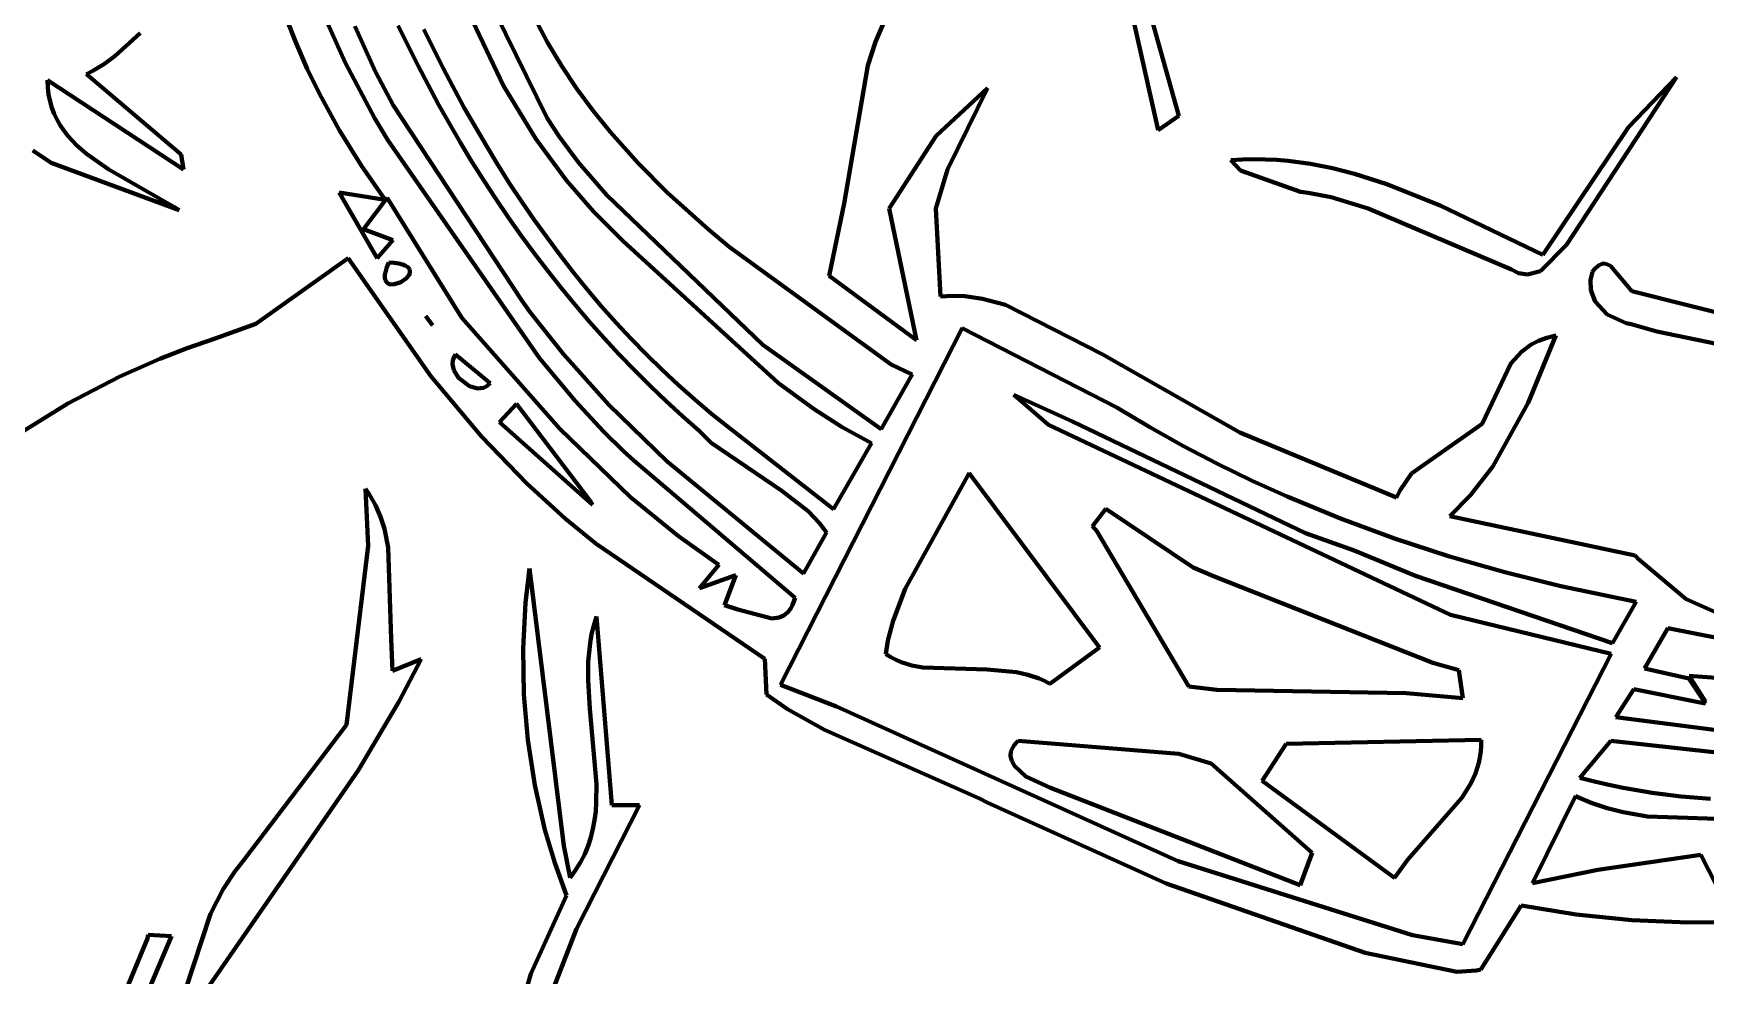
# Model space of a CAD drawing. Header units: millimetres. Extents: x 0 to 12.5, y 0 to 16.2.
# Drawn here: x 2.522 to 3.924, y 7.51 to 8.299 of the extents above; entities that cross this region are included whole.
import ezdxf

# ---------------------------------------------------------------- set-up
doc = ezdxf.new("R2010")
doc.units = ezdxf.units.MM
doc.layers.add('color#010101ff', color=7, linetype='CONTINUOUS', lineweight=100)
doc.layers.add('color#ffffffff', color=7, linetype='CONTINUOUS', lineweight=100)

msp = doc.modelspace()

# ---------------------------------------------------------------- linework, layer by layer
at = {"layer": 'color#010101ff'}
for p, q in [((3.2901, 8.4377), (3.2279, 8.2922)), ((3.4648, 8.2182), (3.4243, 8.398)), ((2.8793, 8.3773), (2.9528, 8.2281)), ((2.9162, 8.2554), (2.879, 8.3336)), ((3.4539, 8.331), (3.4823, 8.2302)), ((2.7338, 8.3127), (2.7423, 8.291)), ((2.7833, 8.2748), (2.7616, 8.3233)), ((2.9531, 8.2915), (2.9423, 8.3118)), ((2.5907, 8.2804), (2.6116, 8.2994)), ((2.7914, 8.3053), (2.8088, 8.267)), ((2.8442, 8.2725), (2.8278, 8.3057)), ((2.8494, 8.3025), (2.8659, 8.2695)), ((2.7423, 8.291), (2.7517, 8.2696)), ((2.9649, 8.2719), (2.9531, 8.2915)), ((3.2279, 8.2922), (3.2215, 8.2724)), ((2.5718, 8.2678), (2.5816, 8.2737)), ((2.5816, 8.2737), (2.5907, 8.2804)), ((2.7517, 8.2696), (2.7619, 8.2486)), ((2.8083, 8.228), (2.7833, 8.2748)), ((2.8617, 8.2397), (2.8442, 8.2725)), ((2.8659, 8.2695), (2.8833, 8.2369)), ((2.9777, 8.2529), (2.9649, 8.2719)), ((3.2215, 8.2724), (3.2017, 8.1568)), ((2.5342, 8.2539), (2.5339, 8.2601)), ((2.5339, 8.2601), (2.648, 8.1852)), ((2.5666, 8.2651), (2.5718, 8.2678)), ((2.6459, 8.1979), (2.5666, 8.2651)), ((2.8088, 8.267), (2.8237, 8.2391)), ((2.9433, 8.211), (2.9162, 8.2554)), ((3.8992, 8.2625), (3.8072, 8.1221)), ((3.859, 8.2207), (3.8992, 8.2625)), ((2.5349, 8.248), (2.5342, 8.2539)), ((2.5361, 8.2423), (2.5349, 8.248)), ((2.5376, 8.237), (2.5361, 8.2423)), ((2.7619, 8.2486), (2.7787, 8.2179)), ((2.9914, 8.2344), (2.9777, 8.2529)), ((3.2787, 8.2133), (3.3219, 8.2534)), ((3.3219, 8.2534), (3.2884, 8.1851)), ((2.5396, 8.2318), (2.5376, 8.237)), ((2.542, 8.2269), (2.5396, 8.2318)), ((2.5446, 8.2223), (2.542, 8.2269)), ((2.8192, 8.2098), (2.8083, 8.228)), ((2.8237, 8.2391), (2.9316, 8.0754)), ((2.8801, 8.2076), (2.8617, 8.2397)), ((2.8833, 8.2369), (2.9018, 8.2049)), ((2.9528, 8.2281), (2.9628, 8.2128)), ((3.0059, 8.2164), (2.9914, 8.2344)), ((3.4823, 8.2302), (3.4648, 8.2182)), ((2.5476, 8.2178), (2.5446, 8.2223)), ((2.5509, 8.2135), (2.5476, 8.2178)), ((2.5583, 8.2056), (2.5509, 8.2135)), ((2.7787, 8.2179), (2.7971, 8.1883)), ((3.0289, 8.1906), (3.0059, 8.2164)), ((3.2394, 8.1524), (3.2787, 8.2133)), ((3.7872, 8.1137), (3.859, 8.2207)), ((2.5216, 8.2012), (2.5369, 8.1908)), ((2.5667, 8.1983), (2.5583, 8.2056)), ((2.9463, 8.0272), (2.8192, 8.2098)), ((2.8897, 8.1917), (2.8801, 8.2076)), ((2.9018, 8.2049), (2.9114, 8.1892)), ((2.9689, 8.1761), (2.9433, 8.211)), ((2.9628, 8.2128), (2.9791, 8.191)), ((2.5369, 8.1908), (2.6443, 8.1511)), ((2.5853, 8.1852), (2.5667, 8.1983)), ((2.6398, 8.154), (2.5853, 8.1852)), ((2.648, 8.1852), (2.6459, 8.1979)), ((2.7971, 8.1883), (2.817, 8.1598)), ((2.8996, 8.1761), (2.8897, 8.1917)), ((2.9114, 8.1892), (2.9213, 8.1736)), ((2.9791, 8.191), (3.0027, 8.1637)), ((3.0534, 8.166), (3.0289, 8.1906)), ((3.2884, 8.1851), (3.2784, 8.1526)), ((3.5258, 8.193), (3.5355, 8.1936)), ((3.5338, 8.1845), (3.5258, 8.193)), ((3.5355, 8.1936), (3.5452, 8.1939)), ((3.5452, 8.1939), (3.5547, 8.1937)), ((3.5547, 8.1937), (3.5643, 8.1933)), ((3.5643, 8.1933), (3.5737, 8.1925)), ((3.5737, 8.1925), (3.5925, 8.1899)), ((3.5925, 8.1899), (3.6111, 8.1863)), ((3.6111, 8.1863), (3.6294, 8.1816)), ((2.9097, 8.1606), (2.8996, 8.1761)), ((2.9213, 8.1736), (2.9314, 8.1582)), ((2.9915, 8.1499), (2.9689, 8.1761)), ((3.5841, 8.1666), (3.5338, 8.1845)), ((3.6294, 8.1816), (3.6566, 8.1729)), ((3.6566, 8.1729), (3.7011, 8.1551)), ((2.817, 8.1598), (2.7783, 8.1658)), ((2.7783, 8.1658), (2.8103, 8.111)), ((2.7987, 8.1352), (2.8186, 8.1616)), ((2.8186, 8.1616), (2.8813, 8.061)), ((2.9201, 8.1453), (2.9097, 8.1606)), ((2.9314, 8.1582), (2.9419, 8.143)), ((3.0027, 8.1637), (3.1336, 8.0382)), ((3.0876, 8.1351), (3.0534, 8.166)), ((3.2017, 8.1568), (3.1891, 8.096)), ((3.5906, 8.1657), (3.5841, 8.1666)), ((3.6099, 8.162), (3.5906, 8.1657)), ((3.6409, 8.1524), (3.6099, 8.162)), ((2.6443, 8.1511), (2.6398, 8.154)), ((2.9308, 8.1302), (2.9201, 8.1453)), ((2.9419, 8.143), (2.9526, 8.1281)), ((3.0161, 8.1254), (2.9915, 8.1499)), ((3.2624, 8.0422), (3.2394, 8.1524)), ((3.2784, 8.1526), (3.2823, 8.0789)), ((3.761, 8.1014), (3.6409, 8.1524)), ((3.7011, 8.1551), (3.7872, 8.1137)), ((2.8234, 8.126), (2.7987, 8.1352)), ((2.9418, 8.1152), (2.9308, 8.1302)), ((3.1052, 8.1204), (3.0876, 8.1351)), ((2.8103, 8.111), (2.8234, 8.126)), ((2.953, 8.1005), (2.9418, 8.1152)), ((2.9526, 8.1281), (2.9636, 8.1133)), ((3.1465, 8.0062), (3.0161, 8.1254)), ((3.2412, 8.0219), (3.1052, 8.1204)), ((3.8072, 8.1221), (3.7854, 8.1)), ((2.7858, 8.1109), (2.7086, 8.056)), ((2.8553, 8.012), (2.7858, 8.1109)), ((2.8184, 8.1035), (2.8174, 8.1001)), ((2.82, 8.1074), (2.8184, 8.1035)), ((2.8246, 8.1071), (2.82, 8.1074)), ((2.8284, 8.1065), (2.8246, 8.1071)), ((2.8314, 8.1057), (2.8284, 8.1065)), ((2.8338, 8.1048), (2.8314, 8.1057)), ((2.8356, 8.1037), (2.8338, 8.1048)), ((2.8368, 8.1025), (2.8356, 8.1037)), ((2.8375, 8.1012), (2.8368, 8.1025)), ((2.8377, 8.0998), (2.8375, 8.1012)), ((2.9636, 8.1133), (2.9749, 8.0988)), ((3.7669, 8.0984), (3.761, 8.1014)), ((3.8288, 8.0995), (3.8303, 8.1014)), ((3.8303, 8.1014), (3.8317, 8.1029)), ((3.8317, 8.1029), (3.8344, 8.1052)), ((3.8344, 8.1052), (3.8369, 8.1063)), ((3.8369, 8.1063), (3.8394, 8.1065)), ((3.8394, 8.1065), (3.844, 8.1044)), ((3.844, 8.1044), (3.862, 8.0834)), ((2.8168, 8.0972), (2.8167, 8.0948)), ((2.8167, 8.0948), (2.817, 8.0929)), ((2.8174, 8.1001), (2.8168, 8.0972)), ((2.817, 8.0929), (2.8177, 8.0914)), ((2.8177, 8.0914), (2.8187, 8.0902)), ((2.8187, 8.0902), (2.8199, 8.0895)), ((2.8199, 8.0895), (2.8214, 8.089)), ((2.8214, 8.089), (2.8248, 8.0891)), ((2.8248, 8.0891), (2.8302, 8.0909)), ((2.8302, 8.0909), (2.8349, 8.0943)), ((2.8349, 8.0943), (2.837, 8.097)), ((2.837, 8.097), (2.8375, 8.0984)), ((2.8375, 8.0984), (2.8377, 8.0998)), ((2.9645, 8.086), (2.953, 8.1005)), ((2.9749, 8.0988), (2.9865, 8.0845)), ((3.1891, 8.096), (3.2624, 8.0422)), ((3.7745, 8.0972), (3.7669, 8.0984)), ((3.7854, 8.1), (3.7745, 8.0972)), ((3.8272, 8.0928), (3.8288, 8.0995)), ((3.8275, 8.0842), (3.8272, 8.0928)), ((2.9316, 8.0754), (2.9383, 8.0661)), ((2.9762, 8.0717), (2.9645, 8.086)), ((2.9865, 8.0845), (2.9984, 8.0705)), ((3.2823, 8.0789), (3.2926, 8.0794)), ((3.2926, 8.0794), (3.3028, 8.079)), ((3.3028, 8.079), (3.3176, 8.0769)), ((3.3176, 8.0769), (3.337, 8.0718)), ((3.8312, 8.0745), (3.8275, 8.0842)), ((3.8412, 8.0637), (3.8312, 8.0745)), ((3.862, 8.0834), (4.0111, 8.0458)), ((2.8509, 8.0622), (2.853, 8.0595)), ((2.8566, 8.0549), (2.8509, 8.0622)), ((2.853, 8.0595), (2.8566, 8.0549)), ((2.8813, 8.061), (2.9634, 7.968)), ((2.9383, 8.0661), (2.9664, 8.0304)), ((2.9882, 8.0577), (2.9762, 8.0717)), ((2.9984, 8.0705), (3.0106, 8.0568)), ((3.337, 8.0718), (3.4179, 8.0306)), ((3.8571, 8.0564), (3.8412, 8.0637)), ((2.7086, 8.056), (2.6745, 8.0436)), ((3.0005, 8.0439), (2.9882, 8.0577)), ((3.0106, 8.0568), (3.0231, 8.0433)), ((3.3007, 8.0522), (3.1482, 7.7536)), ((3.4303, 7.9859), (3.3007, 8.0522)), ((3.7982, 8.0461), (3.775, 7.9896)), ((3.7906, 8.0443), (3.7982, 8.0461)), ((3.8614, 8.0557), (3.8571, 8.0564)), ((3.8827, 8.0494), (3.8614, 8.0557)), ((3.9711, 8.0313), (3.8827, 8.0494)), ((2.6511, 8.0356), (2.6282, 8.0267)), ((2.6745, 8.0436), (2.6511, 8.0356)), ((3.0131, 8.0303), (3.0005, 8.0439)), ((3.0231, 8.0433), (3.036, 8.0302)), ((3.1336, 8.0382), (3.2328, 7.9676)), ((3.7604, 8.0226), (3.7694, 8.0324)), ((3.7694, 8.0324), (3.7776, 8.0385)), ((3.7776, 8.0385), (3.7837, 8.0417)), ((3.7837, 8.0417), (3.7906, 8.0443)), ((2.6282, 8.0267), (2.5946, 8.0117)), ((2.8737, 8.0255), (2.8734, 8.0221)), ((2.8734, 8.0221), (2.8745, 8.017)), ((2.875, 8.0288), (2.8737, 8.0255)), ((2.8745, 8.017), (2.8784, 8.0106)), ((2.876, 8.0303), (2.875, 8.0288)), ((2.905, 8.0063), (2.876, 8.0303)), ((2.9761, 7.9913), (2.9463, 8.0272)), ((2.9664, 8.0304), (3.0044, 7.9881)), ((3.026, 8.017), (3.0131, 8.0303)), ((3.0391, 8.0039), (3.026, 8.017)), ((3.036, 8.0302), (3.0491, 8.0173)), ((3.0491, 8.0173), (3.0626, 8.0047)), ((3.2587, 8.0134), (3.2412, 8.0219)), ((3.4179, 8.0306), (3.5332, 7.9648)), ((3.7365, 7.972), (3.7604, 8.0226)), ((2.5946, 8.0117), (2.5509, 7.9892)), ((2.8977, 7.9616), (2.8553, 8.012)), ((2.8784, 8.0106), (2.8875, 8.0036)), ((2.8875, 8.0036), (2.8944, 8.0017)), ((2.8993, 8.0023), (2.9023, 8.0038)), ((2.9023, 8.0038), (2.905, 8.0063)), ((3.0525, 7.9911), (3.0391, 8.0039)), ((3.0626, 8.0047), (3.0764, 7.9925)), ((3.1765, 7.9843), (3.1465, 8.0062)), ((3.2328, 7.9676), (3.2587, 8.0134)), ((2.5509, 7.9892), (2.363, 7.8726)), ((2.8944, 8.0017), (2.8993, 8.0023)), ((2.927, 7.989), (2.9127, 7.9735)), ((2.9889, 7.9075), (2.927, 7.989)), ((3, 7.9656), (2.9761, 7.9913)), ((3.0662, 7.9786), (3.0525, 7.9911)), ((3.0764, 7.9925), (3.0906, 7.9806)), ((3.3728, 7.9712), (3.3438, 7.9964)), ((3.3438, 7.9964), (3.3931, 7.974)), ((3.775, 7.9896), (3.7453, 7.9364)), ((3.0044, 7.9881), (3.0533, 7.9405)), ((3.0802, 7.9663), (3.0662, 7.9786)), ((3.0906, 7.9806), (3.1051, 7.969)), ((3.2001, 7.9694), (3.1765, 7.9843)), ((3.458, 7.9693), (3.4303, 7.9859)), ((2.9357, 7.9221), (2.8977, 7.9616)), ((2.9127, 7.9735), (2.9907, 7.9044)), ((2.9634, 7.968), (3.0227, 7.9106)), ((3.0168, 7.9492), (3, 7.9656)), ((3.0902, 7.9562), (3.0802, 7.9663)), ((3.1051, 7.969), (3.1926, 7.9007)), ((3.2247, 7.9559), (3.2001, 7.9694)), ((3.7099, 7.8121), (3.3728, 7.9712)), ((3.3931, 7.974), (3.5883, 7.8806)), ((3.4861, 7.9535), (3.458, 7.9693)), ((3.5332, 7.9648), (3.6647, 7.9104)), ((3.6771, 7.9305), (3.7365, 7.972)), ((3.0255, 7.9413), (3.0168, 7.9492)), ((3.1494, 7.9161), (3.0902, 7.9562)), ((3.1926, 7.9007), (3.2247, 7.9559)), ((3.5147, 7.9386), (3.4861, 7.9535)), ((3.1605, 7.8263), (3.0255, 7.9413)), ((3.0533, 7.9405), (3.1676, 7.8467)), ((3.5436, 7.9245), (3.5147, 7.9386)), ((3.7453, 7.9364), (3.7267, 7.9123)), ((2.9682, 7.8925), (2.9357, 7.9221)), ((3.2529, 7.8339), (3.3064, 7.9308)), ((3.3064, 7.9308), (3.4157, 7.7848)), ((3.573, 7.9112), (3.5436, 7.9245)), ((3.6677, 7.9167), (3.6771, 7.9305)), ((2.8005, 7.9178), (2.8036, 7.9133)), ((2.8026, 7.8698), (2.8005, 7.9178)), ((2.8036, 7.9133), (2.8089, 7.9039)), ((2.9907, 7.9044), (2.9889, 7.9075)), ((3.0227, 7.9106), (3.0627, 7.878)), ((3.1716, 7.8989), (3.1494, 7.9161)), ((3.6176, 7.8927), (3.573, 7.9112)), ((3.6647, 7.9104), (3.6677, 7.9167)), ((3.7267, 7.9123), (3.7094, 7.8947)), ((2.8089, 7.9039), (2.8131, 7.8942)), ((2.8131, 7.8942), (2.8164, 7.8841)), ((2.9938, 7.8716), (2.9682, 7.8925)), ((3.1812, 7.8887), (3.1716, 7.8989)), ((3.4099, 7.8864), (3.4209, 7.901)), ((3.4209, 7.901), (3.4943, 7.8519)), ((3.663, 7.876), (3.6176, 7.8927)), ((3.7094, 7.8947), (3.8647, 7.8619)), ((2.8164, 7.8841), (2.8196, 7.8684)), ((3.0627, 7.878), (3.0965, 7.8541)), ((3.1676, 7.8467), (3.1868, 7.8811)), ((3.1868, 7.8811), (3.1812, 7.8887)), ((3.4135, 7.8823), (3.4099, 7.8864)), ((3.4906, 7.7521), (3.4135, 7.8823)), ((3.5883, 7.8806), (3.6291, 7.8659)), ((2.7845, 7.7201), (2.8026, 7.8698)), ((2.8196, 7.8684), (2.8219, 7.7918)), ((3.1351, 7.7752), (2.9938, 7.8716)), ((3.6291, 7.8659), (3.6806, 7.8448)), ((3.709, 7.8611), (3.663, 7.876)), ((2.9346, 7.8223), (2.9378, 7.851)), ((2.9378, 7.851), (2.9667, 7.6185)), ((3.0965, 7.8541), (3.0804, 7.8344)), ((3.4943, 7.8519), (3.5112, 7.8444)), ((3.7555, 7.8478), (3.709, 7.8611)), ((3.8647, 7.8619), (3.8672, 7.859)), ((3.8672, 7.859), (3.9073, 7.8252)), ((3.0804, 7.8344), (3.1109, 7.8453)), ((3.1109, 7.8453), (3.1013, 7.8202)), ((3.5112, 7.8444), (3.695, 7.7718)), ((3.6806, 7.8448), (3.8456, 7.7885)), ((3.8024, 7.8362), (3.7555, 7.8478)), ((3.8655, 7.8231), (3.8024, 7.8362)), ((2.9326, 7.7839), (2.9346, 7.8223)), ((3.1572, 7.8181), (3.1584, 7.8205)), ((3.1584, 7.8205), (3.1595, 7.8232)), ((3.1595, 7.8232), (3.1605, 7.8263)), ((3.2426, 7.8071), (3.2529, 7.8339)), ((3.8456, 7.7885), (3.8655, 7.8231)), ((3.9073, 7.8252), (3.9345, 7.8133)), ((2.9918, 7.8033), (2.9941, 7.8107)), ((2.9941, 7.8107), (3.0068, 7.6528)), ((3.1013, 7.8202), (3.1125, 7.8166)), ((3.1125, 7.8166), (3.141, 7.8091)), ((3.141, 7.8091), (3.1473, 7.81)), ((3.1473, 7.81), (3.151, 7.8116)), ((3.151, 7.8116), (3.1544, 7.8143)), ((3.1544, 7.8143), (3.1558, 7.816)), ((3.1558, 7.816), (3.1572, 7.8181)), ((3.2384, 7.7905), (3.2426, 7.8071)), ((3.8446, 7.7794), (3.7099, 7.8121)), ((2.9887, 7.7883), (2.99, 7.7959)), ((2.99, 7.7959), (2.9918, 7.8033)), ((3.8919, 7.8009), (3.8726, 7.7671)), ((4.0024, 7.7791), (3.8919, 7.8009)), ((2.8219, 7.7918), (2.8231, 7.7651)), ((2.9332, 7.7455), (2.9326, 7.7839)), ((2.9872, 7.7729), (2.9878, 7.7806)), ((2.9878, 7.7806), (2.9887, 7.7883)), ((3.2367, 7.7792), (3.2384, 7.7905)), ((3.2409, 7.7767), (3.2367, 7.7792)), ((3.4157, 7.7848), (3.3741, 7.7543)), ((3.7203, 7.5361), (3.8446, 7.7794)), ((2.8231, 7.7651), (2.8472, 7.7749)), ((2.8472, 7.7749), (2.8284, 7.7392)), ((2.9871, 7.7573), (2.9872, 7.7729)), ((3.1366, 7.7454), (3.1351, 7.7752)), ((3.2452, 7.7745), (3.2409, 7.7767)), ((3.2495, 7.7726), (3.2452, 7.7745)), ((3.2585, 7.7698), (3.2495, 7.7726)), ((3.2677, 7.7679), (3.2585, 7.7698)), ((3.3215, 7.7663), (3.2677, 7.7679)), ((3.346, 7.7642), (3.3215, 7.7663)), ((3.695, 7.7718), (3.717, 7.7658)), ((3.717, 7.7658), (3.7202, 7.7423)), ((3.8726, 7.7671), (3.9096, 7.7589)), ((2.9885, 7.7335), (2.9871, 7.7573)), ((3.1482, 7.7536), (3.1952, 7.7354)), ((3.3556, 7.762), (3.346, 7.7642)), ((3.365, 7.7588), (3.3556, 7.762)), ((3.3696, 7.7567), (3.365, 7.7588)), ((3.3741, 7.7543), (3.3696, 7.7567)), ((3.5139, 7.7493), (3.4906, 7.7521)), ((3.9096, 7.7589), (3.9236, 7.7379)), ((3.9237, 7.7395), (3.91, 7.761)), ((3.91, 7.761), (4.1486, 7.7431)), ((2.8284, 7.7392), (2.7942, 7.6816)), ((2.9364, 7.7073), (2.9332, 7.7455)), ((3.1542, 7.7331), (3.1366, 7.7454)), ((3.6727, 7.7466), (3.5139, 7.7493)), ((3.7202, 7.7423), (3.6727, 7.7466)), ((3.8636, 7.7499), (3.8485, 7.7264)), ((3.922, 7.7382), (3.8636, 7.7499)), ((3.9236, 7.7379), (3.922, 7.7382)), ((2.9941, 7.6704), (2.9885, 7.7335)), ((3.1852, 7.7158), (3.1542, 7.7331)), ((3.1952, 7.7354), (3.4815, 7.6057)), ((3.8485, 7.7264), (3.9481, 7.7135)), ((2.6983, 7.6063), (2.7845, 7.7201)), ((3.3152, 7.6584), (3.1852, 7.7158)), ((2.9423, 7.6693), (2.9364, 7.7073)), ((3.3412, 7.6939), (3.3415, 7.6975)), ((3.3415, 7.6975), (3.343, 7.7011)), ((3.343, 7.7011), (3.3441, 7.7029)), ((3.3441, 7.7029), (3.3457, 7.7048)), ((3.3457, 7.7048), (3.3475, 7.7066)), ((3.3475, 7.7066), (3.4821, 7.6956)), ((3.4821, 7.6956), (3.5093, 7.6877)), ((3.552, 7.673), (3.5721, 7.7042)), ((3.5721, 7.7042), (3.7355, 7.7074)), ((3.7352, 7.6975), (3.7345, 7.6927)), ((3.7355, 7.7024), (3.7352, 7.6975)), ((3.7355, 7.7074), (3.7355, 7.7024)), ((3.8442, 7.7066), (3.8184, 7.6756)), ((4.0037, 7.689), (3.8442, 7.7066)), ((2.7942, 7.6816), (2.6339, 7.45)), ((3.3419, 7.6905), (3.3412, 7.6939)), ((3.3445, 7.6855), (3.3419, 7.6905)), ((3.3538, 7.6768), (3.3445, 7.6855)), ((3.5093, 7.6877), (3.5939, 7.6127)), ((3.7336, 7.6881), (3.7307, 7.6792)), ((3.7345, 7.6927), (3.7336, 7.6881)), ((2.9509, 7.6319), (2.9423, 7.6693)), ((2.9939, 7.6551), (2.9941, 7.6704)), ((3.3746, 7.6672), (3.3538, 7.6768)), ((3.5839, 7.5856), (3.3746, 7.6672)), ((3.6629, 7.5919), (3.552, 7.673)), ((3.7268, 7.6708), (3.7194, 7.6588)), ((3.7307, 7.6792), (3.7268, 7.6708)), ((3.8184, 7.6756), (3.8305, 7.6724)), ((3.8305, 7.6724), (3.8425, 7.6696)), ((3.8425, 7.6696), (3.8546, 7.6671)), ((3.8546, 7.6671), (3.8789, 7.6629)), ((3.0301, 7.6527), (2.9772, 7.549)), ((2.9934, 7.6475), (2.9939, 7.6551)), ((3.0068, 7.6528), (3.0301, 7.6527)), ((3.3215, 7.655), (3.3152, 7.6584)), ((3.4716, 7.587), (3.3215, 7.655)), ((3.7194, 7.6588), (3.674, 7.6073)), ((3.8147, 7.6601), (3.7787, 7.5873)), ((3.8278, 7.6546), (3.8147, 7.6601)), ((3.8411, 7.6502), (3.8278, 7.6546)), ((3.8789, 7.6629), (3.9033, 7.66)), ((3.9033, 7.66), (3.9277, 7.6581)), ((2.9911, 7.6328), (2.9924, 7.6401)), ((2.9924, 7.6401), (2.9934, 7.6475)), ((3.8546, 7.6467), (3.8411, 7.6502)), ((3.8751, 7.6431), (3.8546, 7.6467)), ((3.9733, 7.6399), (3.8751, 7.6431)), ((2.9591, 7.6043), (2.9509, 7.6319)), ((2.987, 7.6186), (2.9893, 7.6256)), ((2.9893, 7.6256), (2.9911, 7.6328)), ((2.9667, 7.6185), (2.9719, 7.5919)), ((2.9807, 7.6049), (2.9842, 7.6117)), ((2.9842, 7.6117), (2.987, 7.6186)), ((3.5939, 7.6127), (3.5839, 7.5856)), ((3.8333, 7.5984), (3.9198, 7.6112)), ((3.9198, 7.6112), (3.9387, 7.5738)), ((2.6812, 7.5824), (2.6909, 7.5971)), ((2.6909, 7.5971), (2.6983, 7.6063)), ((2.969, 7.5771), (2.9591, 7.6043)), ((2.9719, 7.5919), (2.9766, 7.5983)), ((2.9766, 7.5983), (2.9807, 7.6049)), ((3.4815, 7.6057), (3.6779, 7.5439)), ((3.674, 7.6073), (3.6629, 7.5919)), ((3.7787, 7.5873), (3.8333, 7.5984)), ((2.6705, 7.5617), (2.6812, 7.5824)), ((3.6383, 7.529), (3.4716, 7.587)), ((2.9391, 7.5114), (2.969, 7.5771)), ((3.7692, 7.5686), (3.7352, 7.5149)), ((3.8153, 7.5612), (3.7692, 7.5686)), ((2.6339, 7.45), (2.6705, 7.5617)), ((3.8619, 7.5564), (3.8153, 7.5612)), ((3.9088, 7.5544), (3.8619, 7.5564)), ((3.9556, 7.555), (3.9088, 7.5544)), ((2.6378, 7.543), (2.5138, 7.2496)), ((2.5837, 7.4594), (2.6178, 7.5409)), ((2.6178, 7.5409), (2.6182, 7.5441)), ((2.6182, 7.5441), (2.6378, 7.543)), ((2.9772, 7.549), (2.9528, 7.4857)), ((3.6779, 7.5439), (3.7203, 7.5361)), ((3.7151, 7.513), (3.6383, 7.529)), ((3.7318, 7.5142), (3.7151, 7.513)), ((3.7352, 7.5149), (3.7318, 7.5142)), ((2.9209, 7.4486), (2.9391, 7.5114))]:
    msp.add_line(p, q, dxfattribs=at)
at = {"layer": 'color#ffffffff'}
for p, q in [((3.2279, 8.2922), (3.2901, 8.4377)), ((3.4243, 8.398), (3.4648, 8.2182)), ((2.9528, 8.2281), (2.8793, 8.3773)), ((2.879, 8.3336), (2.9162, 8.2554)), ((3.4823, 8.2302), (3.4539, 8.331)), ((2.7423, 8.291), (2.7338, 8.3127)), ((2.7616, 8.3233), (2.7833, 8.2748)), ((2.9423, 8.3118), (2.9531, 8.2915)), ((2.6116, 8.2994), (2.5907, 8.2804)), ((2.8088, 8.267), (2.7914, 8.3053)), ((2.8278, 8.3057), (2.8442, 8.2725)), ((2.8659, 8.2695), (2.8494, 8.3025)), ((2.7517, 8.2696), (2.7423, 8.291)), ((2.9531, 8.2915), (2.9649, 8.2719)), ((3.2215, 8.2724), (3.2279, 8.2922)), ((2.5816, 8.2737), (2.5718, 8.2678)), ((2.5907, 8.2804), (2.5816, 8.2737)), ((2.7619, 8.2486), (2.7517, 8.2696)), ((2.7833, 8.2748), (2.8083, 8.228)), ((2.8442, 8.2725), (2.8617, 8.2397)), ((2.8833, 8.2369), (2.8659, 8.2695)), ((2.9649, 8.2719), (2.9777, 8.2529)), ((3.2017, 8.1568), (3.2215, 8.2724)), ((2.648, 8.1852), (2.5339, 8.2601)), ((2.5339, 8.2601), (2.5342, 8.2539)), ((2.5718, 8.2678), (2.5666, 8.2651)), ((2.5666, 8.2651), (2.6459, 8.1979)), ((2.8237, 8.2391), (2.8088, 8.267)), ((2.9162, 8.2554), (2.9433, 8.211)), ((3.8072, 8.1221), (3.8992, 8.2625)), ((3.8992, 8.2625), (3.859, 8.2207)), ((2.5342, 8.2539), (2.5349, 8.248)), ((2.5349, 8.248), (2.5361, 8.2423)), ((2.5361, 8.2423), (2.5376, 8.237)), ((2.7787, 8.2179), (2.7619, 8.2486)), ((2.9777, 8.2529), (2.9914, 8.2344)), ((3.3219, 8.2534), (3.2787, 8.2133)), ((3.2884, 8.1851), (3.3219, 8.2534)), ((2.5376, 8.237), (2.5396, 8.2318)), ((2.5396, 8.2318), (2.542, 8.2269)), ((2.542, 8.2269), (2.5446, 8.2223)), ((2.8083, 8.228), (2.8192, 8.2098)), ((2.9316, 8.0754), (2.8237, 8.2391)), ((2.8617, 8.2397), (2.8801, 8.2076)), ((2.9018, 8.2049), (2.8833, 8.2369)), ((2.9628, 8.2128), (2.9528, 8.2281)), ((2.9914, 8.2344), (3.0059, 8.2164)), ((3.4648, 8.2182), (3.4823, 8.2302)), ((2.5446, 8.2223), (2.5476, 8.2178)), ((2.5476, 8.2178), (2.5509, 8.2135)), ((2.5509, 8.2135), (2.5583, 8.2056)), ((2.7971, 8.1883), (2.7787, 8.2179)), ((3.0059, 8.2164), (3.0289, 8.1906)), ((3.2787, 8.2133), (3.2394, 8.1524)), ((3.859, 8.2207), (3.7872, 8.1137)), ((2.5369, 8.1908), (2.5216, 8.2012)), ((2.5583, 8.2056), (2.5667, 8.1983)), ((2.8192, 8.2098), (2.9463, 8.0272)), ((2.8801, 8.2076), (2.8897, 8.1917)), ((2.9114, 8.1892), (2.9018, 8.2049)), ((2.9433, 8.211), (2.9689, 8.1761)), ((2.9791, 8.191), (2.9628, 8.2128)), ((2.6443, 8.1511), (2.5369, 8.1908)), ((2.5667, 8.1983), (2.5853, 8.1852)), ((2.5853, 8.1852), (2.6398, 8.154)), ((2.6459, 8.1979), (2.648, 8.1852)), ((2.817, 8.1598), (2.7971, 8.1883)), ((2.8897, 8.1917), (2.8996, 8.1761)), ((2.9213, 8.1736), (2.9114, 8.1892)), ((3.0027, 8.1637), (2.9791, 8.191)), ((3.0289, 8.1906), (3.0534, 8.166)), ((3.2784, 8.1526), (3.2884, 8.1851)), ((3.5355, 8.1936), (3.5258, 8.193)), ((3.5258, 8.193), (3.5338, 8.1845)), ((3.5452, 8.1939), (3.5355, 8.1936)), ((3.5547, 8.1937), (3.5452, 8.1939)), ((3.5643, 8.1933), (3.5547, 8.1937)), ((3.5737, 8.1925), (3.5643, 8.1933)), ((3.5925, 8.1899), (3.5737, 8.1925)), ((3.6111, 8.1863), (3.5925, 8.1899)), ((3.6294, 8.1816), (3.6111, 8.1863)), ((2.8996, 8.1761), (2.9097, 8.1606)), ((2.9314, 8.1582), (2.9213, 8.1736)), ((2.9689, 8.1761), (2.9915, 8.1499)), ((3.5338, 8.1845), (3.5841, 8.1666)), ((3.6566, 8.1729), (3.6294, 8.1816)), ((3.7011, 8.1551), (3.6566, 8.1729)), ((2.8103, 8.111), (2.7783, 8.1658)), ((2.7783, 8.1658), (2.817, 8.1598)), ((2.8186, 8.1616), (2.7987, 8.1352)), ((2.8813, 8.061), (2.8186, 8.1616)), ((2.9097, 8.1606), (2.9201, 8.1453)), ((2.9419, 8.143), (2.9314, 8.1582)), ((3.1336, 8.0382), (3.0027, 8.1637)), ((3.0534, 8.166), (3.0876, 8.1351)), ((3.1891, 8.096), (3.2017, 8.1568)), ((3.5841, 8.1666), (3.5906, 8.1657)), ((3.5906, 8.1657), (3.6099, 8.162)), ((3.6099, 8.162), (3.6409, 8.1524)), ((2.6398, 8.154), (2.6443, 8.1511)), ((2.9201, 8.1453), (2.9308, 8.1302)), ((2.9526, 8.1281), (2.9419, 8.143)), ((2.9915, 8.1499), (3.0161, 8.1254)), ((3.2394, 8.1524), (3.2624, 8.0422)), ((3.2823, 8.0789), (3.2784, 8.1526)), ((3.6409, 8.1524), (3.761, 8.1014)), ((3.7872, 8.1137), (3.7011, 8.1551)), ((2.7987, 8.1352), (2.8234, 8.126)), ((2.9308, 8.1302), (2.9418, 8.1152)), ((3.0876, 8.1351), (3.1052, 8.1204)), ((2.8234, 8.126), (2.8103, 8.111)), ((2.9418, 8.1152), (2.953, 8.1005)), ((2.9636, 8.1133), (2.9526, 8.1281)), ((3.0161, 8.1254), (3.1465, 8.0062)), ((3.1052, 8.1204), (3.2412, 8.0219)), ((3.7854, 8.1), (3.8072, 8.1221)), ((2.7086, 8.056), (2.7858, 8.1109)), ((2.7858, 8.1109), (2.8553, 8.012)), ((2.8174, 8.1001), (2.8184, 8.1035)), ((2.8184, 8.1035), (2.82, 8.1074)), ((2.82, 8.1074), (2.8246, 8.1071)), ((2.8246, 8.1071), (2.8284, 8.1065)), ((2.8284, 8.1065), (2.8314, 8.1057)), ((2.8314, 8.1057), (2.8338, 8.1048)), ((2.8338, 8.1048), (2.8356, 8.1037)), ((2.8356, 8.1037), (2.8368, 8.1025)), ((2.8368, 8.1025), (2.8375, 8.1012)), ((2.8375, 8.1012), (2.8377, 8.0998)), ((2.9749, 8.0988), (2.9636, 8.1133)), ((3.761, 8.1014), (3.7669, 8.0984)), ((3.8303, 8.1014), (3.8288, 8.0995)), ((3.8317, 8.1029), (3.8303, 8.1014)), ((3.8344, 8.1052), (3.8317, 8.1029)), ((3.8369, 8.1063), (3.8344, 8.1052)), ((3.8394, 8.1065), (3.8369, 8.1063)), ((3.844, 8.1044), (3.8394, 8.1065)), ((3.862, 8.0834), (3.844, 8.1044)), ((2.8167, 8.0948), (2.8168, 8.0972)), ((2.817, 8.0929), (2.8167, 8.0948)), ((2.8168, 8.0972), (2.8174, 8.1001)), ((2.8177, 8.0914), (2.817, 8.0929)), ((2.8187, 8.0902), (2.8177, 8.0914)), ((2.8199, 8.0895), (2.8187, 8.0902)), ((2.8214, 8.089), (2.8199, 8.0895)), ((2.8248, 8.0891), (2.8214, 8.089)), ((2.8302, 8.0909), (2.8248, 8.0891)), ((2.8349, 8.0943), (2.8302, 8.0909)), ((2.837, 8.097), (2.8349, 8.0943)), ((2.8375, 8.0984), (2.837, 8.097)), ((2.8377, 8.0998), (2.8375, 8.0984)), ((2.953, 8.1005), (2.9645, 8.086)), ((2.9865, 8.0845), (2.9749, 8.0988)), ((3.2624, 8.0422), (3.1891, 8.096)), ((3.7669, 8.0984), (3.7745, 8.0972)), ((3.7745, 8.0972), (3.7854, 8.1)), ((3.8288, 8.0995), (3.8272, 8.0928)), ((3.8272, 8.0928), (3.8275, 8.0842)), ((2.9383, 8.0661), (2.9316, 8.0754)), ((2.9645, 8.086), (2.9762, 8.0717)), ((2.9984, 8.0705), (2.9865, 8.0845)), ((3.2926, 8.0794), (3.2823, 8.0789)), ((3.3028, 8.079), (3.2926, 8.0794)), ((3.3176, 8.0769), (3.3028, 8.079)), ((3.337, 8.0718), (3.3176, 8.0769)), ((3.8275, 8.0842), (3.8312, 8.0745)), ((3.8312, 8.0745), (3.8412, 8.0637)), ((4.0111, 8.0458), (3.862, 8.0834)), ((2.8509, 8.0622), (2.8566, 8.0549)), ((2.853, 8.0595), (2.8509, 8.0622)), ((2.8566, 8.0549), (2.853, 8.0595)), ((2.9634, 7.968), (2.8813, 8.061)), ((2.9664, 8.0304), (2.9383, 8.0661)), ((2.9762, 8.0717), (2.9882, 8.0577)), ((3.0106, 8.0568), (2.9984, 8.0705)), ((3.4179, 8.0306), (3.337, 8.0718)), ((3.8412, 8.0637), (3.8571, 8.0564)), ((2.6745, 8.0436), (2.7086, 8.056)), ((2.9882, 8.0577), (3.0005, 8.0439)), ((3.0231, 8.0433), (3.0106, 8.0568)), ((3.1482, 7.7536), (3.3007, 8.0522)), ((3.3007, 8.0522), (3.4303, 7.9859)), ((3.775, 7.9896), (3.7982, 8.0461)), ((3.7982, 8.0461), (3.7906, 8.0443)), ((3.8571, 8.0564), (3.8614, 8.0557)), ((3.8614, 8.0557), (3.8827, 8.0494)), ((3.8827, 8.0494), (3.9711, 8.0313)), ((2.6282, 8.0267), (2.6511, 8.0356)), ((2.6511, 8.0356), (2.6745, 8.0436)), ((3.0005, 8.0439), (3.0131, 8.0303)), ((3.036, 8.0302), (3.0231, 8.0433)), ((3.2328, 7.9676), (3.1336, 8.0382)), ((3.7694, 8.0324), (3.7604, 8.0226)), ((3.7776, 8.0385), (3.7694, 8.0324)), ((3.7837, 8.0417), (3.7776, 8.0385)), ((3.7906, 8.0443), (3.7837, 8.0417)), ((2.5946, 8.0117), (2.6282, 8.0267)), ((2.8734, 8.0221), (2.8737, 8.0255)), ((2.8745, 8.017), (2.8734, 8.0221)), ((2.8737, 8.0255), (2.875, 8.0288)), ((2.8784, 8.0106), (2.8745, 8.017)), ((2.875, 8.0288), (2.876, 8.0303)), ((2.876, 8.0303), (2.905, 8.0063)), ((2.9463, 8.0272), (2.9761, 7.9913)), ((3.0044, 7.9881), (2.9664, 8.0304)), ((3.0131, 8.0303), (3.026, 8.017)), ((3.026, 8.017), (3.0391, 8.0039)), ((3.0491, 8.0173), (3.036, 8.0302)), ((3.0626, 8.0047), (3.0491, 8.0173)), ((3.2412, 8.0219), (3.2587, 8.0134)), ((3.5332, 7.9648), (3.4179, 8.0306)), ((3.7604, 8.0226), (3.7365, 7.972)), ((2.5509, 7.9892), (2.5946, 8.0117)), ((2.8553, 8.012), (2.8977, 7.9616)), ((2.8875, 8.0036), (2.8784, 8.0106)), ((2.8944, 8.0017), (2.8875, 8.0036)), ((2.9023, 8.0038), (2.8993, 8.0023)), ((2.905, 8.0063), (2.9023, 8.0038)), ((3.0391, 8.0039), (3.0525, 7.9911)), ((3.0764, 7.9925), (3.0626, 8.0047)), ((3.1465, 8.0062), (3.1765, 7.9843)), ((3.2587, 8.0134), (3.2328, 7.9676)), ((2.363, 7.8726), (2.5509, 7.9892)), ((2.8993, 8.0023), (2.8944, 8.0017)), ((2.9127, 7.9735), (2.927, 7.989)), ((2.927, 7.989), (2.9889, 7.9075)), ((2.9761, 7.9913), (3, 7.9656)), ((3.0525, 7.9911), (3.0662, 7.9786)), ((3.0906, 7.9806), (3.0764, 7.9925)), ((3.3931, 7.974), (3.3438, 7.9964)), ((3.3438, 7.9964), (3.3728, 7.9712)), ((3.7453, 7.9364), (3.775, 7.9896)), ((3.0533, 7.9405), (3.0044, 7.9881)), ((3.0662, 7.9786), (3.0802, 7.9663)), ((3.1051, 7.969), (3.0906, 7.9806)), ((3.1765, 7.9843), (3.2001, 7.9694)), ((3.4303, 7.9859), (3.458, 7.9693)), ((2.8977, 7.9616), (2.9357, 7.9221)), ((2.9907, 7.9044), (2.9127, 7.9735)), ((3.0227, 7.9106), (2.9634, 7.968)), ((3, 7.9656), (3.0168, 7.9492)), ((3.0802, 7.9663), (3.0902, 7.9562)), ((3.1926, 7.9007), (3.1051, 7.969)), ((3.2001, 7.9694), (3.2247, 7.9559)), ((3.3728, 7.9712), (3.7099, 7.8121)), ((3.5883, 7.8806), (3.3931, 7.974)), ((3.458, 7.9693), (3.4861, 7.9535)), ((3.6647, 7.9104), (3.5332, 7.9648)), ((3.7365, 7.972), (3.6771, 7.9305)), ((3.0168, 7.9492), (3.0255, 7.9413)), ((3.0902, 7.9562), (3.1494, 7.9161)), ((3.2247, 7.9559), (3.1926, 7.9007)), ((3.4861, 7.9535), (3.5147, 7.9386)), ((3.0255, 7.9413), (3.1605, 7.8263)), ((3.1676, 7.8467), (3.0533, 7.9405)), ((3.5147, 7.9386), (3.5436, 7.9245)), ((3.7267, 7.9123), (3.7453, 7.9364)), ((2.9357, 7.9221), (2.9682, 7.8925)), ((3.3064, 7.9308), (3.2529, 7.8339)), ((3.4157, 7.7848), (3.3064, 7.9308)), ((3.5436, 7.9245), (3.573, 7.9112)), ((3.6771, 7.9305), (3.6677, 7.9167)), ((2.8005, 7.9178), (2.8026, 7.8698)), ((2.8036, 7.9133), (2.8005, 7.9178)), ((2.8089, 7.9039), (2.8036, 7.9133)), ((2.9889, 7.9075), (2.9907, 7.9044)), ((3.0627, 7.878), (3.0227, 7.9106)), ((3.1494, 7.9161), (3.1716, 7.8989)), ((3.573, 7.9112), (3.6176, 7.8927)), ((3.6677, 7.9167), (3.6647, 7.9104)), ((3.7094, 7.8947), (3.7267, 7.9123)), ((2.8131, 7.8942), (2.8089, 7.9039)), ((2.8164, 7.8841), (2.8131, 7.8942)), ((2.9682, 7.8925), (2.9938, 7.8716)), ((3.1716, 7.8989), (3.1812, 7.8887)), ((3.4209, 7.901), (3.4099, 7.8864)), ((3.4943, 7.8519), (3.4209, 7.901)), ((3.6176, 7.8927), (3.663, 7.876)), ((3.8647, 7.8619), (3.7094, 7.8947)), ((2.8196, 7.8684), (2.8164, 7.8841)), ((3.0965, 7.8541), (3.0627, 7.878)), ((3.1868, 7.8811), (3.1676, 7.8467)), ((3.1812, 7.8887), (3.1868, 7.8811)), ((3.4099, 7.8864), (3.4135, 7.8823)), ((3.4135, 7.8823), (3.4906, 7.7521)), ((3.6291, 7.8659), (3.5883, 7.8806)), ((2.8026, 7.8698), (2.7845, 7.7201)), ((2.8219, 7.7918), (2.8196, 7.8684)), ((2.9938, 7.8716), (3.1351, 7.7752)), ((3.6806, 7.8448), (3.6291, 7.8659)), ((3.663, 7.876), (3.709, 7.8611)), ((2.9378, 7.851), (2.9346, 7.8223)), ((2.9667, 7.6185), (2.9378, 7.851)), ((3.0804, 7.8344), (3.0965, 7.8541)), ((3.5112, 7.8444), (3.4943, 7.8519)), ((3.709, 7.8611), (3.7555, 7.8478)), ((3.8672, 7.859), (3.8647, 7.8619)), ((3.9073, 7.8252), (3.8672, 7.859)), ((3.1109, 7.8453), (3.0804, 7.8344)), ((3.1013, 7.8202), (3.1109, 7.8453)), ((3.695, 7.7718), (3.5112, 7.8444)), ((3.8456, 7.7885), (3.6806, 7.8448)), ((3.7555, 7.8478), (3.8024, 7.8362)), ((3.8024, 7.8362), (3.8655, 7.8231)), ((2.9346, 7.8223), (2.9326, 7.7839)), ((3.1584, 7.8205), (3.1572, 7.8181)), ((3.1595, 7.8232), (3.1584, 7.8205)), ((3.1605, 7.8263), (3.1595, 7.8232)), ((3.2529, 7.8339), (3.2426, 7.8071)), ((3.8655, 7.8231), (3.8456, 7.7885)), ((3.9345, 7.8133), (3.9073, 7.8252)), ((2.9941, 7.8107), (2.9918, 7.8033)), ((3.0068, 7.6528), (2.9941, 7.8107)), ((3.1125, 7.8166), (3.1013, 7.8202)), ((3.141, 7.8091), (3.1125, 7.8166)), ((3.1473, 7.81), (3.141, 7.8091)), ((3.151, 7.8116), (3.1473, 7.81)), ((3.1544, 7.8143), (3.151, 7.8116)), ((3.1558, 7.816), (3.1544, 7.8143)), ((3.1572, 7.8181), (3.1558, 7.816)), ((3.2426, 7.8071), (3.2384, 7.7905)), ((3.7099, 7.8121), (3.8446, 7.7794)), ((2.99, 7.7959), (2.9887, 7.7883)), ((2.9918, 7.8033), (2.99, 7.7959)), ((3.8726, 7.7671), (3.8919, 7.8009)), ((3.8919, 7.8009), (4.0024, 7.7791)), ((2.8231, 7.7651), (2.8219, 7.7918)), ((2.9326, 7.7839), (2.9332, 7.7455)), ((2.9878, 7.7806), (2.9872, 7.7729)), ((2.9887, 7.7883), (2.9878, 7.7806)), ((3.2384, 7.7905), (3.2367, 7.7792)), ((3.2367, 7.7792), (3.2409, 7.7767)), ((3.3741, 7.7543), (3.4157, 7.7848)), ((3.8446, 7.7794), (3.7203, 7.5361)), ((2.8472, 7.7749), (2.8231, 7.7651)), ((2.8284, 7.7392), (2.8472, 7.7749)), ((2.9872, 7.7729), (2.9871, 7.7573)), ((3.1351, 7.7752), (3.1366, 7.7454)), ((3.2409, 7.7767), (3.2452, 7.7745)), ((3.2452, 7.7745), (3.2495, 7.7726)), ((3.2495, 7.7726), (3.2585, 7.7698)), ((3.2585, 7.7698), (3.2677, 7.7679)), ((3.2677, 7.7679), (3.3215, 7.7663)), ((3.3215, 7.7663), (3.346, 7.7642)), ((3.717, 7.7658), (3.695, 7.7718)), ((3.7202, 7.7423), (3.717, 7.7658)), ((3.9096, 7.7589), (3.8726, 7.7671)), ((2.9871, 7.7573), (2.9885, 7.7335)), ((3.1952, 7.7354), (3.1482, 7.7536)), ((3.346, 7.7642), (3.3556, 7.762)), ((3.3556, 7.762), (3.365, 7.7588)), ((3.365, 7.7588), (3.3696, 7.7567)), ((3.3696, 7.7567), (3.3741, 7.7543)), ((3.4906, 7.7521), (3.5139, 7.7493)), ((3.9236, 7.7379), (3.9096, 7.7589)), ((4.1486, 7.7431), (3.91, 7.761)), ((3.91, 7.761), (3.9237, 7.7395)), ((2.7942, 7.6816), (2.8284, 7.7392)), ((2.9332, 7.7455), (2.9364, 7.7073)), ((3.1366, 7.7454), (3.1542, 7.7331)), ((3.5139, 7.7493), (3.6727, 7.7466)), ((3.6727, 7.7466), (3.7202, 7.7423)), ((3.8485, 7.7264), (3.8636, 7.7499)), ((3.8636, 7.7499), (3.922, 7.7382)), ((3.922, 7.7382), (3.9236, 7.7379)), ((2.9885, 7.7335), (2.9941, 7.6704)), ((3.1542, 7.7331), (3.1852, 7.7158)), ((3.4815, 7.6057), (3.1952, 7.7354)), ((3.9481, 7.7135), (3.8485, 7.7264)), ((2.7845, 7.7201), (2.6983, 7.6063)), ((3.1852, 7.7158), (3.3152, 7.6584)), ((2.9364, 7.7073), (2.9423, 7.6693)), ((3.3415, 7.6975), (3.3412, 7.6939)), ((3.343, 7.7011), (3.3415, 7.6975)), ((3.3441, 7.7029), (3.343, 7.7011)), ((3.3457, 7.7048), (3.3441, 7.7029)), ((3.3475, 7.7066), (3.3457, 7.7048)), ((3.4821, 7.6956), (3.3475, 7.7066)), ((3.5093, 7.6877), (3.4821, 7.6956)), ((3.5721, 7.7042), (3.552, 7.673)), ((3.7355, 7.7074), (3.5721, 7.7042)), ((3.7345, 7.6927), (3.7352, 7.6975)), ((3.7352, 7.6975), (3.7355, 7.7024)), ((3.7355, 7.7024), (3.7355, 7.7074)), ((3.8184, 7.6756), (3.8442, 7.7066)), ((3.8442, 7.7066), (4.0037, 7.689)), ((2.6339, 7.45), (2.7942, 7.6816)), ((3.3412, 7.6939), (3.3419, 7.6905)), ((3.3419, 7.6905), (3.3445, 7.6855)), ((3.3445, 7.6855), (3.3538, 7.6768)), ((3.5939, 7.6127), (3.5093, 7.6877)), ((3.7307, 7.6792), (3.7336, 7.6881)), ((3.7336, 7.6881), (3.7345, 7.6927)), ((2.9423, 7.6693), (2.9509, 7.6319)), ((2.9941, 7.6704), (2.9939, 7.6551)), ((3.3538, 7.6768), (3.3746, 7.6672)), ((3.3746, 7.6672), (3.5839, 7.5856)), ((3.552, 7.673), (3.6629, 7.5919)), ((3.7194, 7.6588), (3.7268, 7.6708)), ((3.7268, 7.6708), (3.7307, 7.6792)), ((3.8305, 7.6724), (3.8184, 7.6756)), ((3.8425, 7.6696), (3.8305, 7.6724)), ((3.8546, 7.6671), (3.8425, 7.6696)), ((3.8789, 7.6629), (3.8546, 7.6671)), ((2.9772, 7.549), (3.0301, 7.6527)), ((2.9939, 7.6551), (2.9934, 7.6475)), ((3.0301, 7.6527), (3.0068, 7.6528)), ((3.3152, 7.6584), (3.3215, 7.655)), ((3.3215, 7.655), (3.4716, 7.587)), ((3.674, 7.6073), (3.7194, 7.6588)), ((3.7787, 7.5873), (3.8147, 7.6601)), ((3.8147, 7.6601), (3.8278, 7.6546)), ((3.8278, 7.6546), (3.8411, 7.6502)), ((3.9033, 7.66), (3.8789, 7.6629)), ((3.9277, 7.6581), (3.9033, 7.66)), ((2.9924, 7.6401), (2.9911, 7.6328)), ((2.9934, 7.6475), (2.9924, 7.6401)), ((3.8411, 7.6502), (3.8546, 7.6467)), ((3.8546, 7.6467), (3.8751, 7.6431)), ((3.8751, 7.6431), (3.9733, 7.6399)), ((2.9509, 7.6319), (2.9591, 7.6043)), ((2.9893, 7.6256), (2.987, 7.6186)), ((2.9911, 7.6328), (2.9893, 7.6256)), ((2.9719, 7.5919), (2.9667, 7.6185)), ((2.9842, 7.6117), (2.9807, 7.6049)), ((2.987, 7.6186), (2.9842, 7.6117)), ((3.5839, 7.5856), (3.5939, 7.6127)), ((3.9198, 7.6112), (3.8333, 7.5984)), ((3.9387, 7.5738), (3.9198, 7.6112)), ((2.6909, 7.5971), (2.6812, 7.5824)), ((2.6983, 7.6063), (2.6909, 7.5971)), ((2.9591, 7.6043), (2.969, 7.5771)), ((2.9766, 7.5983), (2.9719, 7.5919)), ((2.9807, 7.6049), (2.9766, 7.5983)), ((3.6779, 7.5439), (3.4815, 7.6057)), ((3.6629, 7.5919), (3.674, 7.6073)), ((3.8333, 7.5984), (3.7787, 7.5873)), ((2.6812, 7.5824), (2.6705, 7.5617)), ((3.4716, 7.587), (3.6383, 7.529)), ((2.969, 7.5771), (2.9391, 7.5114)), ((3.7352, 7.5149), (3.7692, 7.5686)), ((3.7692, 7.5686), (3.8153, 7.5612)), ((2.6705, 7.5617), (2.6339, 7.45)), ((3.8153, 7.5612), (3.8619, 7.5564)), ((3.8619, 7.5564), (3.9088, 7.5544)), ((3.9088, 7.5544), (3.9556, 7.555)), ((2.5138, 7.2496), (2.6378, 7.543)), ((2.6178, 7.5409), (2.5837, 7.4594)), ((2.6182, 7.5441), (2.6178, 7.5409)), ((2.6378, 7.543), (2.6182, 7.5441)), ((2.9528, 7.4857), (2.9772, 7.549)), ((3.7203, 7.5361), (3.6779, 7.5439)), ((3.6383, 7.529), (3.7151, 7.513)), ((3.7151, 7.513), (3.7318, 7.5142)), ((3.7318, 7.5142), (3.7352, 7.5149)), ((2.9391, 7.5114), (2.9209, 7.4486))]:
    msp.add_line(p, q, dxfattribs=at)

doc.saveas('drawing.dxf')
